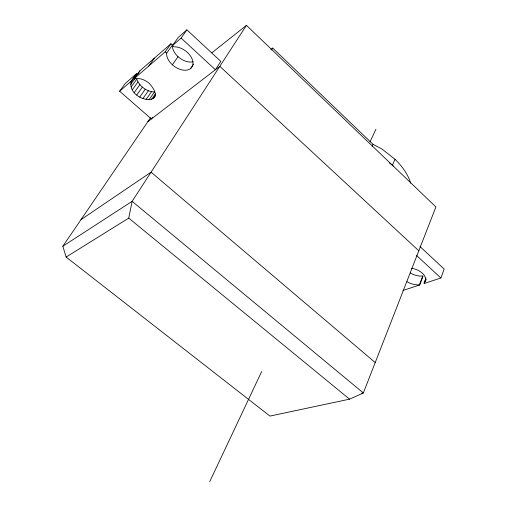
<?xml version="1.0" encoding="UTF-8"?>
<svg xmlns="http://www.w3.org/2000/svg" width="507" height="507" viewBox="0 0 507 507"><rect width="100%" height="100%" fill="white"/><g stroke="black" fill="none" stroke-linecap="round" stroke-linejoin="round"><path stroke-width="0.76" d="M193.148 61.765A14.709 9.614 36.9 0 1 179.098 57.583A14.709 9.614 36.9 0 1 172.399 45.06L170.948 43.735L139.679 70.929L133.968 78.819L134.304 79.003A13.968 8.423 36.3 0 1 149.318 83.421C170.815 107.706 127.568 102.122 131.11 82.058L136.808 74.193L136.415 73.762L125.299 83.427L119.627 91.209L151.384 118.955L152.62 117.142M136.377 76.513L136.808 74.193M66.119 257.055L128.74 218.105L132.131 201.323L246.44 25.35L435.912 206.951L363.354 392.969L349.557 399.161L269.952 416.076L66.119 257.055L62.849 246.237L150.516 117.763M419.948 246.529L444.151 269.033L440.894 277.975L424.346 283.432L424.055 283.077C429.708 275.688 417.749 268.735 411.221 268.254M424.055 283.077L425.988 277.937M424.346 283.432L425.722 279.763M425.348 281.505L426.172 279.3M422.749 276.011L423.053 276.176L419.733 284.953L419.422 284.782L422.749 276.011A13.043 7.573 20.6 0 1 410.372 273M393.533 166.359A63.026 39.92 24.6 0 0 392.399 165.244L395.023 159.312L381.967 149.02L373.013 144.305L272.722 48.064L270.839 49.445M372.094 146.263L373.013 144.305M209.733 481.65L261.663 371.542M370.015 141.802L375.972 129.158M271.575 49.946L272.722 48.064M190.581 68.54L193.566 64.116M151.536 99.391L155.338 93.903M153.532 98.238L155.224 95.791M172.386 64.801L178.039 56.676M148.969 99.86L154.47 91.944C146.764 91.773 139.425 86.361 136.782 79.149L131.123 87.001M146.016 99.613L151.53 91.71M142.86 98.669L148.393 90.778M181.113 38.076L186.912 29.856L220.83 61.398L215.393 69.738L181.113 38.076L172.551 45.472L174.028 46.828A14.823 9.563 36.7 0 1 192.476 60.035A14.823 9.563 36.7 0 1 181.214 69.719A14.823 9.563 36.7 0 1 166.638 53.178L165.174 51.853L133.968 78.819M139.717 97.09L145.268 89.219M136.795 94.986L142.372 87.122M166.638 53.178L172.399 45.06M172.551 45.472L178.337 37.309L186.912 29.856M165.174 51.853L170.948 43.735M134.279 92.496L139.888 84.637M148.735 66.056L154.477 58.058M132.346 89.771L137.98 81.919M134.304 79.003L135.179 77.786M137.378 74.751L139.133 72.324M130.698 84.371L135.065 78.325M119.627 91.209L130.717 81.627L136.415 73.762M211.907 52.772L246.44 25.35M147.841 121.68L219.816 66.335L418.807 250.8M81 219.639L151.067 172.171L375.212 362.556M62.849 246.237L132.131 201.323L363.354 392.969L361.808 393.299M402.932 290.486L419.733 284.953M139.679 70.929L140.008 71.113M389.414 162.899L392.399 165.244M128.74 218.105L349.557 399.161M416.469 255.427L440.894 277.975M130.717 81.627L131.11 82.058M395.023 159.312A62.716 40.085 24.5 0 1 410.708 183.166M419.422 284.782A13.131 7.516 20.8 0 1 406.975 281.708"/></g></svg>
